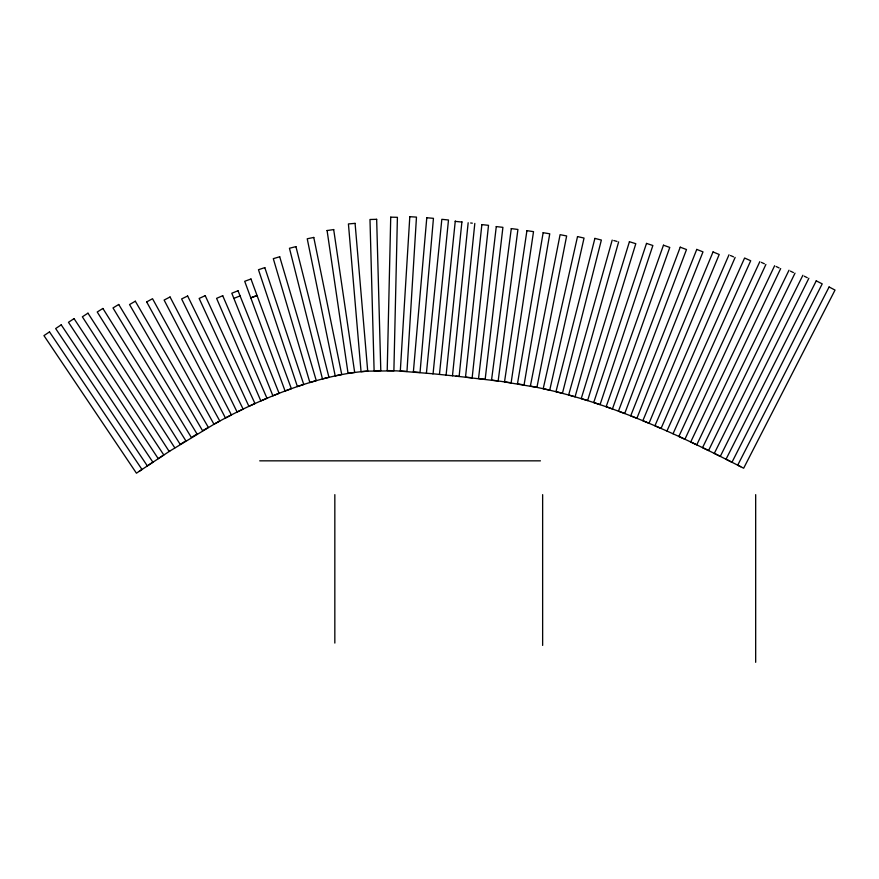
<?xml version="1.0" encoding="UTF-8"?>
<svg xmlns="http://www.w3.org/2000/svg" width="879" height="879" viewBox="0 0 879 879"><rect width="100%" height="100%" fill="white"/><g stroke="black" fill="none" stroke-linecap="round" stroke-linejoin="round"><path stroke-width="1.32" d="M426.414 373.103L441.829 219.321L448.488 219.992L433.072 373.773L396.583 370.85L367.829 371.136A216.333 216.333 0 0 0 350.029 373.114C312.979 379.102 277.61 392.682 243.846 408.724A561.637 561.637 0 0 0 214.333 424.041L169.186 451.454L82.362 316.814L87.966 313.166M439.445 374.432L455.278 220.992M461.925 221.684L446.092 375.113L432.578 373.729M452.476 375.772L468.166 222.75M474.814 223.431L459.124 376.454L445.598 375.069M612.202 240.077L568.636 394.979L575.075 396.792L618.629 241.89M728.999 254.778L654.921 425.777L661.063 428.436L735.13 257.426M666.93 431.029L744.601 258.019L750.699 260.755L673.028 433.765M759.819 261.667L678.863 436.423L684.928 439.236L765.884 264.469M774.641 265.7L690.729 441.961L696.761 444.84L780.673 268.567M789.001 270.227L702.552 447.62L708.551 450.553L795.012 273.16M802.879 275.27L714.308 453.388L720.297 456.366L808.867 278.247M829.084 287.015L737.712 465.167L743.656 468.221L835.028 290.07L829.106 286.972M139.223 471.331L169.757 451.092M118.731 304.475L113.006 307.936L191.336 437.467L197.05 434.017L118.742 304.497M146.672 301.926L152.517 298.706L219.794 421.019L213.949 424.238L146.705 301.991M170.054 296.981L164.12 300.069L225.453 417.997L231.386 414.91L170.065 297.003M233.869 298.388L240.077 295.904M250.768 297.794L257.042 295.487M250.812 297.893L257.086 295.586M327.076 230.551L333.69 229.573M259.723 460.838L540.431 460.838M470.661 222.991L472.32 223.167M455.245 221.376L461.893 222.057M456.036 376.135L501.008 381.354L536.926 387.375L566.647 235.957L560.088 234.671L530.367 386.09C604.642 400.231 673.797 432.49 740.678 466.694M613.806 240.527L617.025 241.439M804.274 276.215L807.263 277.709M730.493 255.525L733.558 256.855M790.43 271.117L793.429 272.578M761.335 262.371L764.367 263.777M776.102 266.502L779.124 267.941M87.977 313.199L174.8 447.84M333.679 229.518L354.676 372.432L348.062 373.399L327.076 230.485M755.676 494.646L755.676 662.305M542.64 494.646L542.64 645.417M334.833 494.646L334.833 643.065M390.726 217.157L387.21 370.575L393.891 370.729L397.407 217.311L390.726 217.157M409.801 216.695L400.308 371.015L406.977 371.421L416.47 217.113L409.801 216.695M426.787 217.75L413.372 371.916L420.03 372.498L433.446 218.333L426.787 217.75M481.868 224.606L465.507 377.113L472.155 377.827L488.515 225.321L481.868 224.606M496.272 226.573L478.528 378.541L485.164 379.31L502.909 227.342L496.272 226.573M511.292 228.595L491.537 380.091L498.162 380.959L517.918 229.463L511.292 228.595M526.917 230.661L504.524 381.838L511.128 382.815L533.52 231.649L526.917 230.661M543.156 232.671L517.467 383.815L524.06 384.936L549.749 233.792L543.145 232.704M577.525 236.594L543.2 388.705L549.727 390.177L584.041 238.066L577.525 236.594M594.896 238.396L555.967 391.671L562.439 393.32L601.368 240.044L594.896 238.396M629.419 241.725L581.228 398.594L587.611 400.56L635.803 243.692L629.419 241.725M646.515 243.406L593.721 402.516L600.071 404.626L652.866 245.505L646.515 243.406M663.469 245.197L606.136 406.702L612.432 408.944L669.776 247.438L663.469 245.197M680.236 247.186L618.453 411.152L624.716 413.504L686.499 249.537L680.236 247.186M696.772 249.405L630.693 415.822L636.901 418.283L702.991 251.877L696.772 249.405M713.045 251.932L642.846 420.7L649.021 423.271L719.209 254.492L713.045 251.932M816.25 280.851L726.032 459.234L731.987 462.255L822.217 283.862L816.25 280.851M49.499 331.888L43.95 335.624L136.443 473.199L141.991 469.463L49.499 331.888M61.211 324.834L55.663 328.548L147.32 465.892L152.88 462.178L61.211 324.834M74.056 318.616L68.474 322.296L158.22 458.64L163.802 454.959L74.056 318.627M102.887 308.452L97.228 312.001L180.206 444.389L185.876 440.84L102.92 308.507M135.322 301.211L129.543 304.563L202.577 430.743L208.356 427.392L135.322 301.211M187.623 295.992L181.623 298.937L237.11 412.02L243.109 409.076L187.623 295.992M205.214 295.663L199.148 298.453L248.9 406.318L254.976 403.516L205.214 295.663M222.717 295.707L216.586 298.355L260.832 400.901L266.963 398.253L222.706 295.685M238.011 290.751L231.803 293.234L272.886 395.781L279.093 393.298L238.011 290.751M250.976 278.995L244.703 281.302L285.082 390.99L291.356 388.683L250.976 278.995M264.81 267.612L258.47 269.732L297.41 386.562L303.749 384.453L264.81 267.612M279.72 256.767L273.303 258.657L309.869 382.519L316.275 380.629L279.72 256.789M295.937 246.625L289.455 248.263L322.461 378.926L328.944 377.289L295.948 246.691M313.781 237.44L307.232 238.78L335.196 375.86L341.744 374.52L313.781 237.44M355.083 223.365L348.425 223.936L361.049 371.685L367.708 371.114L355.083 223.365M376.662 219.31L369.982 219.497L374.113 370.762L380.794 370.586L376.662 219.31"/></g></svg>
